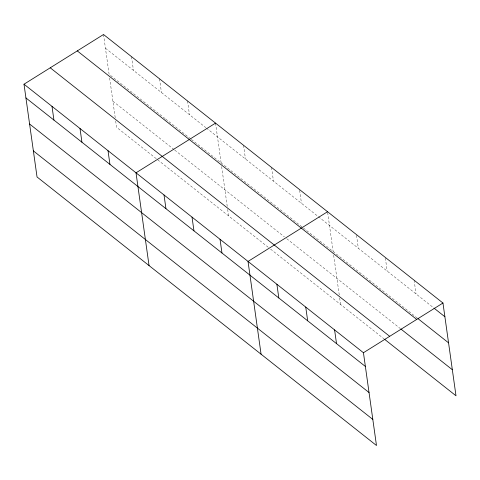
<?xml version="1.0" encoding="UTF-8"?>
<svg xmlns="http://www.w3.org/2000/svg" width="480" height="480" viewBox="0 0 480 480"><rect width="100%" height="100%" fill="white"/><g stroke="black" fill="none" stroke-linecap="round" stroke-linejoin="round"><path stroke-width="0.36" stroke-dasharray="2.4 1.8" d="M105.444 48.222L205.794 127.608M206.376 128.07L317.808 216.222M318.396 216.684L433.35 307.62M165.12 118.614L109.11 74.31L103.518 34.5M165.702 119.076L190.788 138.924M191.376 139.386L302.808 227.538M303.39 228L417.396 318.186M112.89 101.184L174.15 149.646M174.732 150.108L284.412 236.874M286.746 238.722L400.398 328.626M268.242 247.272L116.556 127.272L115.638 120.75M270.576 249.114L383.868 338.736M414.108 280.2L416.04 293.922M385.356 258.096L387.186 271.098M356.502 235.272L358.332 248.274M327.654 212.448L333.144 251.538M333.654 255.168L339.264 295.08M339.672 297.978L340.59 304.5M299.646 190.296L301.476 203.298M271.542 167.418L273.468 181.146M243.54 145.266L245.466 158.994M215.532 123.114L221.13 162.924M221.64 166.554L227.25 206.466M227.658 209.364L228.57 215.886M187.53 100.956L189.456 114.684M159.522 78.804L161.454 92.532M131.52 56.652L133.452 70.38M109.62 77.94L115.23 117.852"/><path stroke-width="0.72" d="M24 84.204L363.444 352.728L376.482 445.5L37.038 176.976L24 84.204L103.518 34.5L442.962 303.024L456 395.796L384.444 339.192M215.532 123.114L136.014 172.818L149.058 265.59M327.552 211.722L248.034 261.432L261.072 354.204M363.444 352.728L442.962 303.024M433.926 308.076L444.888 316.752M417.972 318.642L448.554 342.834M77.274 50.898L416.724 319.428M400.974 329.082L452.334 369.714M50.238 67.8L389.688 336.324M25.932 97.932L365.376 366.456M29.598 124.014L369.042 392.538M33.372 150.894L372.816 419.418M334.59 329.904L336.522 343.632M305.742 307.08L307.668 320.808M276.888 284.256L278.814 297.978M220.032 239.274L221.958 253.002M192.024 217.122L193.956 230.85M164.022 194.97L165.948 208.698M108.012 150.666L109.944 164.388M80.01 128.508L81.936 142.236M52.002 106.356L53.934 120.084"/></g></svg>
